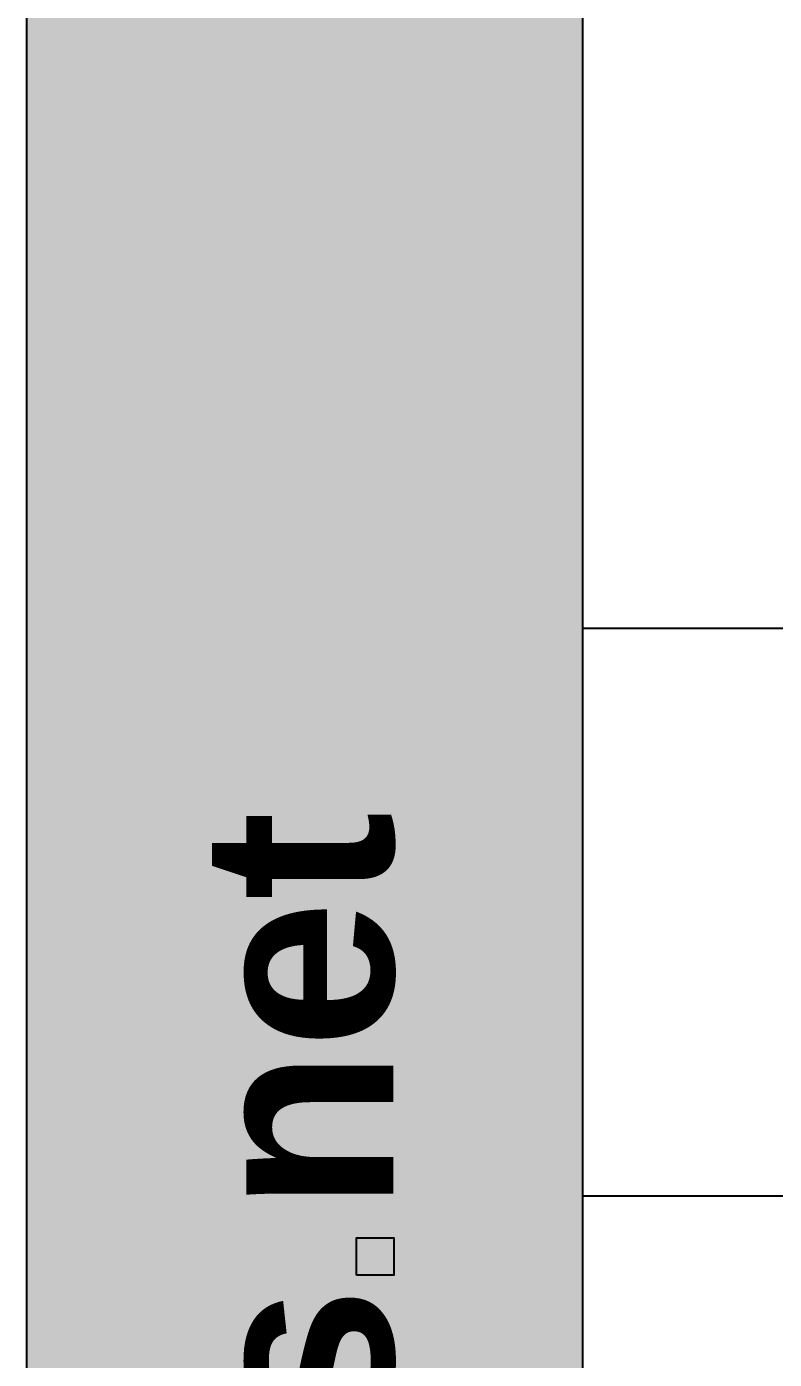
# Model space of a CAD drawing. Header units: millimetres. Extents: x 51491 to 87084, y 5379 to 33460.
# Drawn here: x 51491 to 55712, y 20856 to 28375 of the extents above; entities that cross this region are included whole.
import ezdxf

# ---------------------------------------------------------------- set-up
doc = ezdxf.new("R2010")
doc.units = ezdxf.units.MM
doc.layers.add('www.cad-blocks.net', color=7, linetype='Continuous')
doc.styles.get("Standard").update_dxf_attribs({"font": 'arial.ttf'})

# ---------------------------------------------------------------- blocks, each defined once
blk = doc.blocks.new('FORMAT')
at = {"layer": 'www.cad-blocks.net', "true_color": 0x444444}
blk.add_hatch(color=250, dxfattribs=at).paths.add_polyline_path([(51491.4, 5378.7), (54628.8, 5378.7), (54628.8, 33459.9), (51491.4, 33459.9)])
at = {"layer": 'www.cad-blocks.net', "true_color": 0x546d8e}
blk.add_hatch(color=155, dxfattribs=at).paths.add_polyline_path([(53352.8, 21542.9), (53352.8, 21331.8), (53564.3, 21331.8), (53564.3, 21542.9)])
at = {"layer": 'www.cad-blocks.net', "color": 250, "true_color": 0x444444}
for p, q in [((51491.4, 33459.9), (51491.4, 5378.7)), ((54628.8, 33459.9), (54628.8, 5378.7))]:
    blk.add_line(p, q, dxfattribs=at)
at = {"layer": 'www.cad-blocks.net'}
blk.add_line((54628.8, 33459.9), (54628.8, 5378.7), dxfattribs=at)
at = {"layer": 'www.cad-blocks.net', "color": 155, "true_color": 0x546d8e}
for p, q in [((54628.8, 32276.3), (54628.8, 6072.2)), ((54628.8, 24981.3), (87084.1, 24981.3)), ((54628.8, 21778.7), (79883.8, 21778.7))]:
    blk.add_line(p, q, dxfattribs=at)
blk.add_lwpolyline([(53352.8, 21331.8), (53352.8, 21542.9), (53564.3, 21542.9), (53564.3, 21331.8)], close=True, dxfattribs=at)
at = {"layer": 'www.cad-blocks.net', "insert": (52480.8, 13469), "char_height": 1080, "attachment_point": 1, "rotation": 90}
blk.add_mtext_dynamic_manual_height_columns('{\\fArial|b1|i0|c0|p34;\\C255;\\c16777215;cad-bl  cks net}', width=33614.951, gutter_width=12.5, heights=[0], dxfattribs=at)

msp = doc.modelspace()

# ---------------------------------------------------------------- block references
at = {"layer": 'www.cad-blocks.net'}
msp.add_blockref('FORMAT', (0, 0), dxfattribs=at)

doc.saveas('drawing.dxf')
